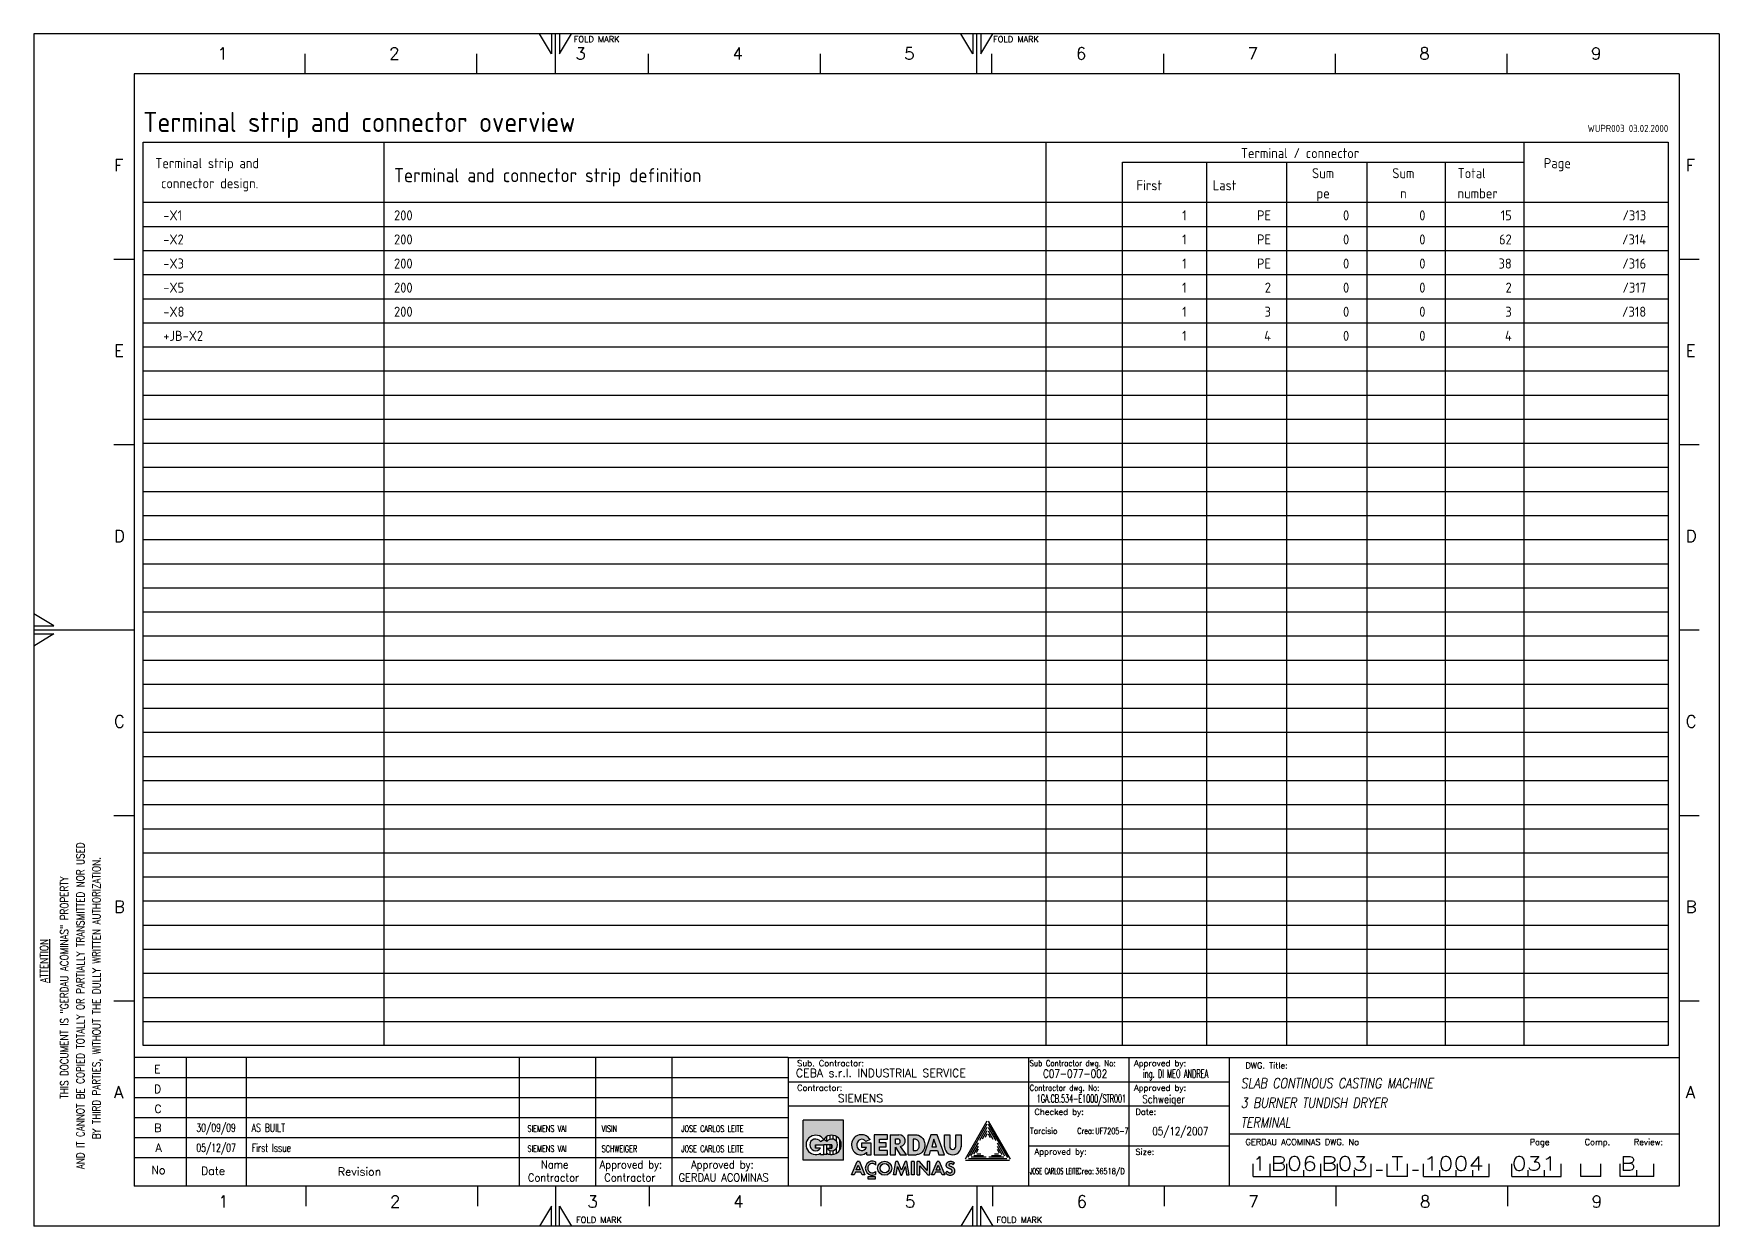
# Model space of a CAD drawing. Extents: x 520 to 940, y 6 to 303.
import ezdxf
from ezdxf.enums import TextEntityAlignment as Align

# ---------------------------------------------------------------- set-up
doc = ezdxf.new("R2010")
doc.units = 0
doc.header["$LTSCALE"] = 25
doc.header["$MEASUREMENT"] = 0
doc.linetypes.add('EPLANLINE7', pattern=[0])
doc.layers.get('0').update_dxf_attribs({"linetype": 'CONTINUOUS'})
for name, color, linetype in [('BORDO', 1, 'CONTINUOUS'), ('FORM_1', 7, 'CONTINUOUS'), ('FORM_2', 4, 'CONTINUOUS'), ('FORM_3', 6, 'CONTINUOUS'), ('FORM_4', 1, 'CONTINUOUS'), ('TESTO', 5, 'CONTINUOUS')]:
    doc.layers.add(name, color=color, linetype=linetype)
doc.styles.add('ROMANS', font='romans.shx', dxfattribs={"width": 0.7, "oblique": 10, "height": 4})
doc.styles.get("Standard").update_dxf_attribs({"font": 'isocp.shx'})

# ---------------------------------------------------------------- blocks, each defined once
blk = doc.blocks.new('Format A3')
at = {"layer": 'FORM_1'}
h = blk.add_hatch(color=256, dxfattribs=at)
edge = h.paths.add_edge_path()
edge.add_line((217.87, 22.79), (217.87, 17.78))
edge.add_line((217.87, 17.78), (219.92, 17.78))
edge.add_spline(control_points=[(219.92, 17.78), (220.24, 17.85), (220.98, 18), (221.84, 18.93), (222.13, 20.2), (221.81, 21.63), (220.8, 22.71), (219.89, 22.77), (219.58, 22.79)], knot_values=[0, 0, 0, 0, 0.968333, 2.238245, 3.514092, 4.752916, 6.526982, 7.43734, 7.43734, 7.43734, 7.43734], degree=3, periodic=0)
edge.add_line((219.58, 22.79), (217.87, 22.79))
edge = h.paths.add_edge_path(flags=16)
edge.add_spline(control_points=[(219.59, 21.67), (219.7, 21.66), (220.06, 21.63), (220.6, 21.16), (220.68, 20.32), (220.63, 19.48), (220.1, 18.85), (219.69, 18.84), (219.58, 18.84)], knot_values=[0, 0, 0, 0, 0.326882, 1.089251, 1.872602, 2.763575, 3.625522, 3.966209, 3.966209, 3.966209, 3.966209], degree=3, periodic=0)
edge.add_line((219.58, 18.84), (219.17, 18.84))
edge.add_line((219.17, 18.84), (219.17, 21.67))
edge.add_line((219.17, 21.67), (219.59, 21.67))
h.paths.add_polyline_path([(223.55, 22.79), (221.81, 17.78), (223.19, 17.78), (223.48, 18.84), (225.23, 18.84), (225.54, 17.78), (226.94, 17.78), (225.11, 22.79)])
h.paths.add_polyline_path([(224.33, 21.67), (224.94, 19.81), (223.79, 19.81)], flags=16)
h.paths.add_polyline_path([(228.25, 22.79), (226.96, 22.79), (226.97, 19.8, 0.995265), (231.07, 19.81), (231.07, 22.79), (229.77, 22.79), (229.77, 19.87, -1), (228.25, 19.87)])
h.paths.add_polyline_path([(215.57, 22.79), (213.43, 22.79), (213.43, 17.78), (214.72, 17.78), (214.72, 19.66), (215.93, 17.78), (217.52, 17.78), (216.02, 19.84, 0.906396)])
h.paths.add_polyline_path([(215.29, 20.49), (214.72, 20.5), (214.72, 21.75), (215.31, 21.75, -1.017604)], flags=16)
h.paths.add_polyline_path([(209.42, 22.79), (209.42, 17.78), (212.73, 17.78), (212.73, 18.83), (210.73, 18.83), (210.73, 19.76), (212.41, 19.76), (212.41, 20.8), (210.73, 20.8), (210.73, 21.67), (212.73, 21.67), (212.73, 22.79)])
edge = h.paths.add_edge_path()
edge.add_ellipse((206.05, 20.28), major_axis=(0, -2.49), ratio=0.91559, start_angle=180.5657, end_angle=401.2517)
edge.add_line((207.56, 18.41), (207.56, 17.78))
edge.add_line((207.56, 17.78), (208.68, 17.78))
edge.add_line((208.68, 17.78), (208.68, 20.66))
edge.add_line((208.68, 20.66), (206.26, 20.66))
edge.add_line((206.26, 20.66), (206.26, 19.69))
edge.add_line((206.26, 19.69), (207.49, 19.69))
edge.add_ellipse((206.34, 20.25), major_axis=(0, -1.41), ratio=0.88785, start_angle=126.9107, end_angle=426.8029, ccw=False)
edge.add_line((207.34, 21.09), (208.41, 21.6))
edge.add_arc((206.36, 20.45), 2.34, 29.2872, 98.191)
h.paths.add_polyline_path([(205.74, 16.12), (205.19, 16.12), (203.77, 12.78), (204.46, 12.78), (204.76, 13.48), (206.07, 13.48), (206.44, 12.78), (207.11, 12.79)])
h.paths.add_polyline_path([(205.46, 15.22), (205.93, 14.01), (204.97, 14.01)], flags=16)
h.paths.add_polyline_path([(209.78, 12.92), (209.78, 13.66, -2.423597), (209.78, 15.28), (209.78, 16.02, 1.652966)])
h.paths.add_polyline_path([(210.29, 14.45, 1), (213.8, 14.45, 1)])
h.paths.add_polyline_path([(213.19, 14.45, -1), (210.89, 14.45, -1)], flags=16)
h.paths.add_polyline_path([(215.31, 16.12), (214.82, 16.12), (214.22, 12.78), (214.87, 12.78), (215.21, 14.84), (216.1, 12.73), (216.28, 12.73), (217.19, 14.84), (217.49, 12.78), (218.15, 12.78), (217.6, 16.12), (217.12, 16.12), (216.2, 13.99)])
h.paths.add_polyline_path([(219.4, 16.12), (218.75, 16.12), (218.75, 12.78), (219.4, 12.78)])
h.paths.add_polyline_path([(220.16, 12.78), (220.81, 12.78), (220.81, 15.04), (222.79, 12.78), (223.3, 12.78), (223.3, 16.12), (222.65, 16.12), (222.65, 13.88), (220.68, 16.12), (220.16, 16.12)])
h.paths.add_polyline_path([(225.66, 16.12), (225.13, 16.12), (223.7, 12.77), (224.39, 12.77), (224.69, 13.47), (226, 13.47), (226.37, 12.77), (227.04, 12.77)])
h.paths.add_polyline_path([(225.39, 15.2), (225.86, 14), (224.9, 14)], flags=16)
edge = h.paths.add_edge_path()
edge.add_spline(control_points=[(229.42, 15.81), (229.38, 15.84), (229.32, 15.89), (229.21, 15.96), (229.1, 16.02), (228.95, 16.09), (228.79, 16.14), (228.58, 16.18), (228.37, 16.18), (228.14, 16.15), (227.97, 16.08), (227.8, 16), (227.66, 15.88), (227.54, 15.75), (227.47, 15.59), (227.4, 15.42), (227.39, 15.24), (227.4, 15.04), (227.44, 14.85), (227.57, 14.66), (227.73, 14.54), (227.92, 14.42), (228.08, 14.35), (228.25, 14.29), (228.42, 14.23), (228.59, 14.16), (228.73, 14.07), (228.81, 13.98), (228.85, 13.89), (228.87, 13.78), (228.86, 13.67), (228.81, 13.54), (228.72, 13.42), (228.56, 13.32), (228.37, 13.29), (228.2, 13.3), (228.07, 13.34), (227.98, 13.38), (227.9, 13.44), (227.81, 13.5), (227.72, 13.6), (227.68, 13.69), (227.64, 13.74)], knot_values=[0, 0, 0, 0, 0.129897, 0.252239, 0.381983, 0.506097, 0.749316, 0.87783, 1.167741, 1.365595, 1.552935, 1.738999, 1.918105, 2.09238, 2.269928, 2.449255, 2.632957, 2.790606, 3.065835, 3.193419, 3.483878, 3.653535, 3.853782, 4.021202, 4.182707, 4.402789, 4.570564, 4.668988, 4.759204, 4.855589, 5.007336, 5.095097, 5.270281, 5.443299, 5.63607, 5.844858, 5.950481, 6.046454, 6.146081, 6.249423, 6.351995, 6.544354, 6.544354, 6.544354, 6.544354], degree=3, periodic=0)
edge.add_line((227.64, 13.74), (227.22, 13.33))
edge.add_spline(control_points=[(227.22, 13.33), (227.25, 13.3), (227.3, 13.21), (227.44, 13.06), (227.61, 12.91), (227.84, 12.8), (228.04, 12.73), (228.25, 12.7), (228.44, 12.69), (228.72, 12.72), (228.99, 12.82), (229.25, 13.03), (229.41, 13.25), (229.53, 13.57), (229.55, 13.89), (229.48, 14.23), (229.32, 14.44), (229.15, 14.58), (228.98, 14.67), (228.78, 14.76), (228.59, 14.83), (228.39, 14.91), (228.2, 15), (228.05, 15.18), (228.07, 15.39), (228.2, 15.54), (228.35, 15.61), (228.48, 15.63), (228.66, 15.63), (228.84, 15.57), (228.98, 15.46), (229.05, 15.4), (229.08, 15.37)], knot_values=[0, 0, 0, 0, 0.131114, 0.305389, 0.623258, 0.772631, 1.083491, 1.243018, 1.425854, 1.654083, 2.072988, 2.274716, 2.662927, 2.870188, 3.280959, 3.591243, 3.888658, 4.0589, 4.248032, 4.476436, 4.699919, 4.85554, 5.137678, 5.317889, 5.513624, 5.728226, 5.888869, 5.979085, 6.142909, 6.403998, 6.552706, 6.676571, 6.676571, 6.676571, 6.676571], degree=3, periodic=0)
edge.add_line((229.08, 15.37), (229.42, 15.81))
h.paths.add_polyline_path([(207.88, 12.33), (207.88, 11.83), (209.78, 11.83), (209.79, 12.33)])
h.paths.add_polyline_path([(201.77, 26.45), (191.77, 26.45), (191.77, 16.45), (201.77, 16.45)])
h.paths.add_polyline_path([(197.64, 18.19), (197.64, 17.87), (196.84, 17.87), (196.04, 17.87), (196.04, 18.19, -2.312045), (196.84, 21.6, -2.312045)], flags=16)
h.paths.add_polyline_path([(197.64, 19.43), (198.44, 19.43), (198.44, 20.27), (196.84, 20.27), (194.84, 20.27), (194.84, 19.43), (196.04, 19.43, -3.248328), (196.05, 21.08), (196.84, 21.6), (197.62, 21.08, -3.248328)], flags=0)
for p, q in [((0, 297), (0, 0)), ((420, 297), (0, 297)), ((129, 292), (126, 297)), ((129, 297), (129, 292)), ((130, 287), (130, 297)), ((131, 297), (131, 292)), ((131, 292), (134, 297)), ((234, 292), (231, 297)), ((234, 297), (234, 292)), ((235, 287), (235, 297)), ((236, 292), (239, 297)), ((236, 297), (236, 292)), ((420, 297), (420, 0)), ((67.59, 292), (67.59, 287)), ((110.37, 292), (110.37, 287)), ((153.15, 292), (153.15, 287)), ((195.93, 292), (195.93, 287)), ((238.7, 292), (238.7, 287)), ((281.48, 292), (281.48, 287)), ((324.26, 292), (324.26, 287)), ((367.03, 292), (367.03, 287)), ((20, 240.83), (25, 240.83)), ((410, 240.83), (415, 240.83)), ((20, 194.66), (25, 194.66)), ((410, 194.66), (415, 194.66)), ((5, 149.5), (0, 152.5)), ((0, 149.5), (5, 149.5)), ((0, 148.5), (25, 148.5)), ((0, 147.5), (5, 147.5)), ((5, 147.5), (0, 144.5)), ((410, 148.5), (415, 148.5)), ((20, 102.33), (25, 102.33)), ((410, 102.33), (415, 102.33)), ((20, 56.17), (25, 56.17)), ((410, 56.17), (415, 56.17)), ((37.97, 42), (37.97, 17)), ((52.97, 42), (52.97, 17)), ((120.99, 42), (120.99, 17)), ((140, 42), (140, 17)), ((248, 30), (248, 42)), ((273, 10), (273, 42)), ((159.01, 42), (159.01, 17)), ((188.01, 37), (25, 37)), ((188.01, 36), (298, 36)), ((188.01, 32), (25, 32)), ((188.01, 27), (25, 27)), ((191.77, 16.45), (191.77, 26.45)), ((201.77, 26.45), (191.77, 26.45)), ((201.77, 16.45), (201.77, 26.45)), ((237.53, 26.19), (232.06, 16.71)), ((237.53, 25.39), (232.76, 17.12)), ((237.83, 26.19), (243.31, 16.71)), ((237.83, 25.39), (242.62, 17.11)), ((188.01, 22), (25, 22)), ((196.04, 21.07), (196.84, 21.6)), ((197.64, 21.07), (196.84, 21.6)), ((197.64, 21.07), (197.64, 22.35)), ((198.44, 21.68), (198.44, 22.64)), ((199.24, 21.68), (199.24, 22.64)), ((200.04, 21.11), (200.04, 22.35)), ((200.84, 18.94), (200.84, 21.6)), ((208.41, 21.6), (207.34, 21.09)), ((209.42, 22.79), (209.42, 17.78)), ((212.73, 22.79), (209.42, 22.79)), ((210.73, 20.8), (210.73, 21.67)), ((210.73, 21.67), (212.73, 21.67)), ((212.73, 21.67), (212.73, 22.79)), ((213.43, 22.79), (213.43, 17.78)), ((213.43, 22.79), (215.57, 22.79)), ((214.72, 20.5), (214.72, 21.75)), ((214.72, 21.75), (215.31, 21.75)), ((217.87, 17.78), (217.87, 22.79)), ((217.87, 22.79), (219.58, 22.79)), ((223.55, 22.79), (221.81, 17.78)), ((225.11, 22.79), (223.55, 22.79)), ((224.33, 21.67), (223.79, 19.81)), ((224.94, 19.81), (224.33, 21.67)), ((226.94, 17.78), (225.11, 22.79)), ((226.97, 19.83), (226.96, 22.79)), ((226.96, 22.79), (228.25, 22.79)), ((228.25, 22.79), (228.25, 19.87)), ((229.77, 19.87), (229.77, 22.79)), ((229.77, 22.79), (231.07, 22.79)), ((231.07, 22.79), (231.07, 19.81)), ((237.53, 24.59), (235.65, 21.33)), ((237.53, 23.79), (236.34, 21.73)), ((237.53, 22.99), (237.04, 22.13)), ((237.83, 24.59), (239.72, 21.33)), ((237.83, 23.79), (239.03, 21.73)), ((237.83, 22.99), (238.33, 22.13)), ((298, 23), (410, 23)), ((194.84, 20.27), (196.84, 20.27)), ((194.84, 20.27), (196.84, 20.27)), ((194.84, 19.43), (194.84, 20.27)), ((194.84, 20.27), (194.84, 19.43)), ((196.04, 19.43), (194.84, 19.43)), ((196.04, 17.87), (196.04, 18.19)), ((196.04, 17.87), (196.84, 17.87)), ((196.84, 17.87), (196.84, 20.27)), ((198.84, 20.27), (196.84, 20.27)), ((198.84, 20.27), (196.84, 20.27)), ((197.64, 17.87), (196.84, 17.87)), ((197.64, 17.87), (197.64, 20.27)), ((197.64, 19.43), (198.84, 19.43)), ((197.64, 17.87), (197.64, 18.19)), ((198.44, 19.43), (198.44, 20.27)), ((198.44, 17.9), (198.44, 18.86)), ((198.84, 20.27), (198.84, 19.43)), ((198.84, 19.43), (198.84, 20.27)), ((199.24, 17.9), (199.24, 18.86)), ((200.04, 18.19), (200.04, 19.43)), ((208.68, 20.66), (206.26, 20.66)), ((206.26, 20.66), (206.26, 19.69)), ((206.26, 19.69), (207.49, 19.69)), ((207.56, 17.78), (207.56, 18.41)), ((207.56, 17.78), (208.68, 17.78)), ((208.68, 17.78), (208.68, 20.66)), ((209.42, 17.78), (212.73, 17.78)), ((212.41, 20.8), (210.73, 20.8)), ((210.73, 18.83), (210.73, 19.76)), ((210.73, 19.76), (212.41, 19.76)), ((212.73, 18.83), (210.73, 18.83)), ((212.41, 19.76), (212.41, 20.8)), ((212.73, 17.78), (212.73, 18.83)), ((213.43, 17.78), (214.72, 17.78)), ((214.72, 20.5), (215.31, 20.49)), ((214.72, 19.66), (215.93, 17.78)), ((214.72, 17.78), (214.72, 19.66)), ((215.93, 17.78), (217.52, 17.78)), ((217.52, 17.78), (216.02, 19.84)), ((217.87, 17.78), (219.92, 17.78)), ((221.81, 17.78), (223.19, 17.78)), ((223.19, 17.78), (223.48, 18.84)), ((223.48, 18.84), (225.23, 18.84)), ((223.79, 19.81), (224.94, 19.81)), ((225.23, 18.84), (225.54, 17.78)), ((225.54, 17.78), (226.94, 17.78)), ((232.9, 16.85), (242.47, 16.85)), ((235.33, 20.78), (233.45, 17.52)), ((233.6, 17.25), (237.37, 17.25)), ((235.33, 19.98), (234.14, 17.92)), ((234.29, 17.65), (236.67, 17.65)), ((235.33, 19.18), (234.84, 18.32)), ((234.98, 18.05), (235.98, 18.05)), ((238, 17.25), (241.77, 17.25)), ((238.7, 17.65), (241.08, 17.65)), ((239.39, 18.05), (240.39, 18.05)), ((240.04, 20.78), (241.92, 17.51)), ((240.04, 19.98), (241.23, 17.91)), ((240.04, 19.18), (240.54, 18.31)), ((248, 20), (298, 20)), ((201.77, 16.45), (191.77, 16.45)), ((203.77, 12.78), (205.19, 16.12)), ((204.46, 12.78), (203.77, 12.78)), ((204.76, 13.48), (204.46, 12.78)), ((206.07, 13.48), (204.76, 13.48)), ((204.97, 14.01), (205.46, 15.22)), ((205.93, 14.01), (204.97, 14.01)), ((205.74, 16.12), (205.19, 16.12)), ((205.46, 15.22), (205.93, 14.01)), ((205.74, 16.12), (207.11, 12.79)), ((206.44, 12.78), (206.07, 13.48)), ((207.11, 12.79), (206.44, 12.78)), ((209.78, 16.02), (209.78, 15.23)), ((209.78, 13.66), (209.78, 12.9)), ((214.22, 12.78), (214.82, 16.12)), ((214.87, 12.78), (214.22, 12.78)), ((215.31, 16.12), (214.82, 16.12)), ((214.87, 12.78), (215.21, 14.84)), ((215.21, 14.84), (216.1, 12.73)), ((216.2, 13.99), (215.31, 16.12)), ((216.1, 12.73), (216.28, 12.73)), ((217.12, 16.12), (216.2, 13.99)), ((216.28, 12.73), (217.19, 14.84)), ((217.6, 16.12), (217.12, 16.12)), ((217.19, 14.84), (217.49, 12.78)), ((217.49, 12.78), (218.15, 12.78)), ((218.15, 12.78), (217.6, 16.12)), ((218.75, 12.78), (218.75, 16.12)), ((219.4, 16.12), (218.75, 16.12)), ((219.4, 12.78), (218.75, 12.78)), ((219.4, 16.12), (219.4, 12.78)), ((220.16, 12.79), (220.16, 16.12)), ((220.68, 16.12), (220.16, 16.12)), ((220.16, 12.78), (220.81, 12.78)), ((222.65, 13.88), (220.68, 16.12)), ((220.81, 15.04), (222.79, 12.78)), ((220.81, 12.78), (220.81, 15.04)), ((222.65, 16.12), (222.65, 13.88)), ((223.3, 16.12), (222.65, 16.12)), ((222.79, 12.78), (223.3, 12.78)), ((223.3, 12.78), (223.3, 16.12)), ((223.7, 12.77), (225.13, 16.12)), ((224.39, 12.77), (223.7, 12.77)), ((224.69, 13.47), (224.39, 12.77)), ((226, 13.47), (224.69, 13.47)), ((224.9, 14), (225.39, 15.2)), ((225.86, 14), (224.9, 14)), ((225.66, 16.12), (225.13, 16.12)), ((225.39, 15.2), (225.86, 14)), ((225.66, 16.12), (227.04, 12.77)), ((226.37, 12.77), (226, 13.47)), ((227.04, 12.77), (226.37, 12.77)), ((227.22, 13.33), (227.64, 13.74)), ((229.08, 15.36), (229.42, 15.81)), ((232.21, 16.45), (243.16, 16.45)), ((67.78, 10), (67.78, 5)), ((110.55, 10), (110.55, 5)), ((130, 10), (130, 0)), ((153.33, 10), (153.33, 5)), ((196.11, 10), (196.11, 5)), ((207.88, 12.33), (207.88, 11.83)), ((209.79, 12.33), (207.88, 12.33)), ((207.88, 11.83), (209.78, 11.83)), ((209.78, 11.83), (209.79, 12.33)), ((235, 10), (235, 0)), ((238.89, 10), (238.89, 5)), ((281.66, 10), (281.66, 5)), ((324.44, 10), (324.44, 5)), ((367.22, 10), (367.22, 5)), ((129, 5), (126, 0)), ((129, 0), (129, 5)), ((131, 0), (131, 5)), ((131, 5), (134, 0)), ((234, 5), (231, 0)), ((234, 0), (234, 5)), ((236, 5), (239, 0)), ((236, 0), (236, 5)), ((420, 0), (0, 0))]:
    blk.add_line(p, q, dxfattribs=at)
blk.add_lwpolyline([(219.59, 21.67), (219.17, 21.67), (219.17, 18.84), (219.58, 18.84)], dxfattribs=at)
for radius in [1.75, 1.15]:
    blk.add_circle((212.04, 14.45), radius, dxfattribs=at)
for centre, radius, start, end in [((194.84, 20.27), 2.4, 33.5573, 300), ((194.84, 20.27), 1.46, 33.5573, 325.1132), ((198.84, 20.27), 2.4, 240, 146.4427), ((198.84, 20.27), 1.46, 214.8868, 146.4427), ((206.36, 20.45), 2.34, 29.2872, 98.191), ((215.31, 21.12), 0.633, 270, 90), ((215.65, 21.29), 1.5, 284.2434, 92.9996), ((229.02, 19.82), 2.05, 179.8525, 0.1475), ((229.01, 19.87), 0.761, 180, 0), ((208.97, 14.47), 1.75, 62.3456, 297.6544), ((208.97, 14.47), 1.15, 44.8431, 315.1569)]:
    blk.add_arc(centre, radius, start, end, dxfattribs=at)
for centre, major_axis, ratio, start_param, end_param in [((206.05, 20.28), (0, -2.49), 0.91559, 3.151467, 7.003163), ((206.34, 20.25), (0, -1.41), 0.88785, 2.21501, 7.449115)]:
    blk.add_ellipse(centre, major_axis=major_axis, ratio=ratio, start_param=start_param, end_param=end_param, dxfattribs=at)
for points in [[(219.58, 22.79), (220.48, 22.65), (221.76, 21.42), (222.04, 20.21), (221.73, 18.97), (220.84, 18.07), (219.92, 17.78)], [(219.58, 18.84), (219.91, 18.87), (220.52, 19.48), (220.66, 20.37), (220.5, 21.13), (219.91, 21.62), (219.59, 21.67)], [(227.22, 13.33), (227.3, 13.23), (227.41, 13.09), (227.66, 12.89), (227.79, 12.82), (228.09, 12.73), (228.24, 12.7), (228.43, 12.7), (228.65, 12.72), (229.04, 12.87), (229.2, 13), (229.43, 13.31), (229.5, 13.51), (229.53, 13.92), (229.46, 14.22), (229.28, 14.46), (229.15, 14.57), (228.99, 14.66), (228.78, 14.76), (228.57, 14.84), (228.43, 14.9), (228.18, 15.03), (228.07, 15.18), (228.09, 15.37), (228.22, 15.54), (228.37, 15.61), (228.46, 15.63), (228.62, 15.63), (228.87, 15.54), (228.99, 15.45), (229.08, 15.37)], [(227.64, 13.74), (227.75, 13.58), (227.81, 13.5), (227.9, 13.44), (227.98, 13.38), (228.07, 13.35), (228.17, 13.31), (228.38, 13.3), (228.56, 13.33), (228.71, 13.43), (228.82, 13.57), (228.85, 13.65), (228.86, 13.8), (228.84, 13.89), (228.8, 13.98), (228.74, 14.05), (228.6, 14.15), (228.4, 14.23), (228.25, 14.29), (228.09, 14.35), (227.91, 14.43), (227.76, 14.52), (227.54, 14.71), (227.47, 14.81), (227.4, 15.08), (227.39, 15.24), (227.41, 15.42), (227.47, 15.59), (227.55, 15.75), (227.66, 15.88), (227.8, 15.99), (227.97, 16.08), (228.14, 16.14), (228.34, 16.17), (228.63, 16.17), (228.75, 16.14), (228.99, 16.07), (229.1, 16.02), (229.21, 15.96), (229.31, 15.89), (229.42, 15.81)]]:
    blk.add_spline(points, degree=3, dxfattribs=at)
at = {"layer": 'FORM_3'}
for p, q in [((25, 287), (25, 10)), ((410, 287), (25, 287)), ((410, 287), (410, 10)), ((410, 10), (25, 10))]:
    blk.add_line(p, q, dxfattribs=at)
at = {"layer": 'FORM_4'}
for p, q in [((188.01, 42), (25, 42)), ((188.01, 42), (188.01, 10)), ((188.01, 42), (410, 42)), ((298, 10), (298, 42)), ((188.01, 30), (298, 30)), ((248, 10), (248, 30)), ((188.01, 17), (25, 17)), ((37.97, 17), (37.97, 10)), ((52.97, 17), (52.97, 10)), ((120.99, 17), (120.99, 10)), ((140, 17), (140, 10)), ((159.01, 17), (159.01, 10)), ((303.88, 12.42), (303.88, 15.51)), ((308.08, 12.42), (308.08, 15.51)), ((312.28, 12.42), (312.28, 15.51)), ((316.48, 12.42), (316.48, 13.97)), ((316.48, 12.42), (316.48, 13.97)), ((320.68, 12.42), (320.68, 15.51)), ((324.88, 12.42), (324.88, 15.51)), ((329.08, 12.42), (329.08, 13.97)), ((333.28, 12.42), (333.28, 15.51)), ((334.53, 13.97), (336.06, 13.97)), ((337.28, 12.42), (337.28, 15.51)), ((342.28, 12.42), (342.28, 15.51)), ((343.53, 13.97), (345.03, 13.97)), ((346.28, 12.42), (346.28, 15.51)), ((346.28, 12.42), (346.28, 13.97)), ((350.38, 12.42), (350.38, 13.97)), ((354.48, 12.42), (354.48, 13.97)), ((358.58, 12.42), (358.58, 13.97)), ((362.68, 12.42), (362.68, 15.51)), ((368.28, 12.42), (368.28, 15.51)), ((372.38, 12.42), (372.38, 13.97)), ((376.48, 12.42), (376.48, 13.97)), ((380.58, 12.42), (380.58, 15.51)), ((385.48, 12.42), (385.48, 15.51)), ((390.48, 12.42), (390.48, 15.51)), ((395.28, 12.42), (395.28, 15.51)), ((399.48, 12.42), (399.48, 13.97)), ((403.68, 12.42), (403.68, 15.51)), ((303.88, 12.42), (333.28, 12.42)), ((342.28, 12.42), (337.28, 12.42)), ((346.28, 12.42), (362.68, 12.42)), ((368.28, 12.42), (380.58, 12.42)), ((390.48, 12.42), (385.48, 12.42)), ((399.13, 12.42), (395.28, 12.42)), ((403.68, 12.42), (399.13, 12.42))]:
    blk.add_line(p, q, dxfattribs=at)
at = {"layer": 'FORM_1', "style": 'ROMANS'}
for p in [(134.55, 294.88), (239.05, 294.88), (135.13, 0.84), (239.88, 0.84)]:
    blk.add_text('FOLD MARK', height=1.5, dxfattribs=at).set_placement(p)
at = {"layer": 'FORM_2', "style": 'ROMANS', "width": 0.8}
for s, p in [('AND IT CANNOT BE COPIED TOTALLY OR PARTIALLY TRANSMITTED NOR USED', (12.63, 14.2)), ('BY THIRD PARTIES, WITHOUT THE DULLY WRITTEN AUTHORIZATION.', (16.63, 21.66)), ('THIS DOCUMENT IS "GERDAU ACOMINAS" PROPERTY', (8.63, 31.78)), ('%%UATTENTION', (3.61, 60.63))]:
    blk.add_text(s, height=2, rotation=90, dxfattribs=at).set_placement(p)
at = {"layer": 'FORM_2', "style": 'ROMANS'}
for s, height, p in [('E', 2, (30, 38.12)), ('Sub. Contractor:', 1.5, (190.24, 39.84)), ('Approved by:', 1.5, (274.17, 39.84)), ('DWG. Title:', 1.5, (301.92, 39.27)), ('D', 2, (30, 33.18)), ('Contractor:', 1.5, (190.24, 33.75)), ('Approved by:', 1.5, (274.17, 33.72)), ('C', 2, (30.07, 28.24)), ('B', 2, (30.02, 23.5)), ('Checked by:', 1.5, (249.38, 27.74)), ('Date:', 1.5, (274.53, 27.74)), ('GERDAU ACOMINAS DWG. No', 1.5, (301.96, 20.23)), ('Page', 1.5, (372.75, 20.23)), ('Comp.', 1.5, (386.46, 20.23)), ('Review:', 1.5, (398.72, 20.23)), ('A', 2, (30.36, 18.57)), ('Approved by:', 1.5, (249.38, 17.83)), ('Size:', 1.5, (274.53, 17.79)), ('No', 2, (29.31, 13.01)), ('Date', 2, (41.68, 12.8)), ('Revision', 2, (75.79, 12.6))]:
    blk.add_text(s, height=height, dxfattribs=at).set_placement(p)
for s, height, width, p in [('Sub Contractor dwg. No:', 1.5, 0.85, (248.15, 39.84)), ('Contractor dwg. No:', 1.5, 0.85, (248.15, 33.72)), ('Crea:', 1.5, 0.8, (260.02, 23)), ('Contractor ', 2, 0.9, (123.16, 11.12)), ('Name', 2, 0.9, (126.4, 14.35)), ('Approved by:', 2, 0.9, (141.02, 14.35)), ('Contractor ', 2, 0.9, (142.17, 11.12)), ('GERDAU ACOMINAS', 2, 0.9, (160.68, 11.14)), ('Approved by:', 2, 0.9, (163.81, 14.35)), ('Crea:', 1.5, 0.8, (260.02, 13))]:
    blk.add_text(s, height=height, dxfattribs=dict(at, width=width)).set_placement(p)
at = {"layer": 'FORM_2', "style": 'ROMANS', "flags": 4}
for tag, p in [('21', (189.91, 37.18)), ('18', (189.91, 30.89))]:
    blk.add_attdef(tag, p, '', height=2, dxfattribs=at)
at = {"layer": 'FORM_2', "color": 4, "style": 'ROMANS', "width": 0.8, "flags": 4}
for tag, p in [('22', (251.5, 37)), ('19', (251.5, 30.8)), ('24', (278.73, 22.67))]:
    blk.add_attdef(tag, p, '', height=2, dxfattribs=at)
at = {"layer": 'FORM_2', "style": 'ROMANS', "flags": 4}
for tag, p, height, width in [('23', (276.41, 37.01), 2, 0.8), ('20', (276.22, 30.68), 2, 0.8), ('14', (248.25, 23), 1.5, 0.9), ('15', (264.49, 22.98), 1.5, 0.8), ('16', (248.25, 13), 1.5, 0.9), ('17', (264.49, 12.98), 1.5, 0.8)]:
    blk.add_attdef(tag, p, '', height=height, dxfattribs=dict(at, width=width))
at = {"layer": 'FORM_4', "style": 'ROMANS'}
for s, p in [('1', (45.81, 290.56)), ('2', (88.59, 290.56)), ('3', (135, 290.56)), ('4', (174.14, 290.56)), ('5', (216.92, 290.56)), ('6', (259.7, 290.56)), ('7', (302.47, 290.56)), ('8', (345.25, 290.56)), ('9', (388.03, 290.56)), ('F', (20.01, 262.73)), ('F', (411.64, 262.73)), ('E', (20.01, 216.57)), ('E', (411.64, 216.57)), ('D', (20.01, 170.4)), ('D', (411.64, 170.4)), ('C', (20.01, 124.24)), ('C', (411.64, 124.24)), ('B', (20.01, 78.07)), ('B', (411.64, 78.07)), ('A', (20.01, 31.9)), ('A', (411.64, 31.9)), ('1', (45.99, 4.65)), ('2', (88.77, 4.65)), ('3', (137.98, 4.65)), ('4', (174.32, 4.65)), ('5', (217.1, 4.65)), ('6', (259.88, 4.65)), ('7', (302.66, 4.65)), ('8', (345.43, 4.65)), ('9', (388.21, 4.65))]:
    blk.add_text(s, height=3, dxfattribs=at).set_placement(p)
at = {"layer": 'FORM_4', "color": 1, "style": 'ROMANS', "oblique": 10, "width": 0.8, "flags": 4}
for tag, p in [('11', (300.77, 34.39)), ('12', (300.77, 29.5)), ('13', (300.77, 24.62))]:
    blk.add_attdef(tag, p, '', height=2.5, dxfattribs=at)
at = {"layer": 'FORM_4', "color": 1, "style": 'ROMANS', "flags": 2}
blk.add_attdef('25', (279.66, 12.25), '', height=5, dxfattribs=at)
at = {"layer": 'FORM_4', "style": 'ROMANS', "width": 1.25, "flags": 4}
for tag, p in [('1', (303.88, 13.92)), ('3', (312.28, 13.92)), ('5', (324.88, 13.92)), ('7', (346.28, 13.92)), ('10', (395.28, 13.92))]:
    blk.add_attdef(tag, p, '', height=3.5, dxfattribs=at)
for tag, p in [('2', (310.18, 13.92)), ('4', (322.78, 13.92)), ('6', (339.78, 13.92)), ('9', (387.98, 13.92))]:
    blk.add_attdef(tag, text='', height=3.5, dxfattribs=at).set_placement(p, align=Align.CENTER)
at = {"layer": 'FORM_4', "color": 1, "style": 'ROMANS', "width": 1.25, "flags": 4}
blk.add_attdef('8', (368.28, 13.92), '', height=3.5, dxfattribs=at)

msp = doc.modelspace()

# ---------------------------------------------------------------- linework, layer by layer
at = {"layer": 'BORDO', "color": 4, "linetype": 'EPLANLINE7'}
for p, q in [((547.46, 276.47), (927.46, 276.47)), ((547.46, 51.47), (547.46, 276.47)), ((927.46, 276.47), (927.46, 51.47)), ((927.46, 51.47), (547.46, 51.47)), ((927.46, 51.47), (927.46, 51.47))]:
    msp.add_line(p, q, dxfattribs=at)
at = {"layer": 'BORDO', "color": 3, "linetype": 'EPLANLINE7'}
for p, q in [((607.46, 51.47), (607.46, 276.47)), ((772.46, 51.47), (772.46, 276.47)), ((891.46, 276.47), (891.46, 51.47)), ((791.46, 271.47), (891.46, 271.47)), ((547.46, 261.47), (927.46, 261.47)), ((547.46, 231.47), (927.46, 231.47)), ((547.46, 201.47), (927.46, 201.47)), ((547.46, 171.47), (927.46, 171.47)), ((547.46, 141.47), (927.46, 141.47)), ((547.46, 111.47), (927.46, 111.47)), ((547.46, 81.47), (927.46, 81.47))]:
    msp.add_line(p, q, dxfattribs=at)
at = {"layer": 'BORDO', "color": 1, "linetype": 'EPLANLINE7'}
for p, q in [((791.46, 51.47), (791.46, 271.47)), ((812.46, 51.47), (812.46, 271.47)), ((832.46, 51.47), (832.46, 271.47)), ((852.46, 51.47), (852.46, 271.47)), ((871.96, 51.47), (871.96, 271.47)), ((547.46, 255.47), (927.46, 255.47)), ((547.46, 249.47), (927.46, 249.47)), ((547.46, 243.47), (927.46, 243.47)), ((547.46, 237.47), (927.46, 237.47)), ((547.46, 225.47), (927.46, 225.47)), ((547.46, 219.47), (927.46, 219.47)), ((547.46, 213.47), (927.46, 213.47)), ((547.46, 207.47), (927.46, 207.47)), ((547.46, 195.47), (927.46, 195.47)), ((547.46, 189.47), (927.46, 189.47)), ((547.46, 183.47), (927.46, 183.47)), ((547.46, 177.47), (927.46, 177.47)), ((547.46, 165.47), (927.46, 165.47)), ((547.46, 159.47), (927.46, 159.47)), ((547.46, 153.47), (927.46, 153.47)), ((547.46, 147.47), (927.46, 147.47)), ((547.46, 135.47), (927.46, 135.47)), ((547.46, 129.47), (927.46, 129.47)), ((547.46, 123.47), (927.46, 123.47)), ((547.46, 117.47), (927.46, 117.47)), ((547.46, 105.47), (927.46, 105.47)), ((547.46, 99.47), (927.46, 99.47)), ((547.46, 93.47), (927.46, 93.47)), ((547.46, 87.47), (927.46, 87.47)), ((547.46, 75.47), (927.46, 75.47)), ((547.46, 69.47), (927.46, 69.47)), ((547.46, 63.47), (927.46, 63.47)), ((547.46, 57.47), (927.46, 57.47))]:
    msp.add_line(p, q, dxfattribs=at)

# ---------------------------------------------------------------- block references
ref = msp.add_blockref('Format A3', (520.17, 6.46))
ref.add_attrib('1', '1', (824.05, 20.37), dxfattribs={"layer": 'FORM_4', "height": 3.5, "style": 'ROMANS'})
ref.add_attrib('2', 'B', dxfattribs={"layer": 'FORM_4', "height": 3.5, "style": 'ROMANS', "width": 1.25}).set_placement((830.35, 20.37), align=Align.CENTER)
ref.add_attrib('3', '06', (832.45, 20.37), dxfattribs={"layer": 'FORM_4', "height": 3.5, "style": 'ROMANS', "width": 1.25})
ref.add_attrib('4', 'B', dxfattribs={"layer": 'FORM_4', "height": 3.5, "style": 'ROMANS', "width": 1.25}).set_placement((842.95, 20.37), align=Align.CENTER)
ref.add_attrib('5', '03', (845.05, 20.37), dxfattribs={"layer": 'FORM_4', "height": 3.5, "style": 'ROMANS', "width": 1.25})
ref.add_attrib('6', 'T', dxfattribs={"layer": 'FORM_4', "height": 3.5, "style": 'ROMANS', "width": 1.25}).set_placement((859.95, 20.37), align=Align.CENTER)
ref.add_attrib('7', '1004', (866.45, 20.37), dxfattribs={"layer": 'FORM_4', "height": 3.5, "style": 'ROMANS', "width": 1.25})
ref.add_attrib('8', '031', (888.45, 20.37), dxfattribs={"layer": 'FORM_4', "color": 1, "height": 3.5, "style": 'ROMANS', "width": 1.25})
ref.add_attrib('10', 'B', (915.45, 20.37), dxfattribs={"layer": 'FORM_4', "height": 3.5, "style": 'ROMANS', "width": 1.25})
ref.add_attrib('11', 'SLAB CONTINOUS CASTING MACHINE', (820.94, 40.84), dxfattribs={"layer": 'FORM_4', "color": 1, "height": 2.5, "style": 'ROMANS', "oblique": 10, "width": 0.8})
ref.add_attrib('12', '3 BURNER TUNDISH DRYER', (820.94, 35.96), dxfattribs={"layer": 'FORM_4', "color": 1, "height": 2.5, "style": 'ROMANS', "oblique": 10, "width": 0.8})
ref.add_attrib('13', 'TERMINAL', (820.94, 31.08), dxfattribs={"layer": 'FORM_4', "color": 1, "height": 2.5, "style": 'ROMANS', "oblique": 10, "width": 0.8})
ref.add_attrib('14', 'Tarcisio', (768.42, 29.46), dxfattribs={"layer": 'FORM_2', "height": 1.5, "style": 'ROMANS', "width": 0.9})
ref.add_attrib('15', 'UF7205-7', (784.67, 29.43), dxfattribs={"layer": 'FORM_2', "height": 1.5, "style": 'ROMANS', "width": 0.7})
ref.add_attrib('16', 'JOSE CARLOS LEITE', (768.42, 19.46), dxfattribs={"layer": 'FORM_2', "height": 1.5, "style": 'ROMANS', "width": 0.5})
ref.add_attrib('17', '36518/D', (784.67, 19.43), dxfattribs={"layer": 'FORM_2', "height": 1.5, "style": 'ROMANS', "width": 0.8})
ref.add_attrib('18', '       SIEMENS', (710.09, 37.35), dxfattribs={"layer": 'FORM_2', "height": 2, "style": 'ROMANS'})
ref.add_attrib('19', '1GA.CB.534-E1000/STR001', (770.11, 37.26), dxfattribs={"layer": 'FORM_2', "color": 4, "height": 2, "style": 'ROMANS', "width": 0.5})
ref.add_attrib('20', 'Schweiger', (796.4, 37.14), dxfattribs={"layer": 'FORM_2', "height": 2, "style": 'ROMANS', "width": 0.8})
ref.add_attrib('21', 'CEBA s.r.I. INDUSTRIAL SERVICE', (710.09, 43.63), dxfattribs={"layer": 'FORM_2', "height": 2, "style": 'ROMANS'})
ref.add_attrib('22', 'C07-077-002', (771.68, 43.46), dxfattribs={"layer": 'FORM_2', "color": 4, "height": 2, "style": 'ROMANS', "width": 0.8})
ref.add_attrib('23', 'ing. DI MEO ANDREA', (796.58, 43.46), dxfattribs={"layer": 'FORM_2', "height": 2, "style": 'ROMANS', "width": 0.6})
ref.add_attrib('24', '05/12/2007', (798.9, 29.13), dxfattribs={"layer": 'FORM_2', "color": 4, "height": 2, "style": 'ROMANS', "width": 0.8})

# ---------------------------------------------------------------- texts
at = {"layer": 'BORDO', "color": 4}
for s, height, width, p in [('Terminal strip and connector overview', 5, 0.99864, (547.46, 278.97)), ('Terminal and connector strip definition', 3.5, 0.998314, (609.96, 266.47))]:
    msp.add_text(s, height=height, dxfattribs=dict(at, width=width)).set_placement(p)
at = {"layer": 'BORDO', "color": 2, "width": 1.000667}
msp.add_text('WUPR003 03.02.2000', height=1.8, dxfattribs=at).set_placement((927.46, 278.97), align=Align.RIGHT)
at = {"layer": 'BORDO', "color": 3, "width": 1.0032}
for s, p in [('Terminal / connector', (820.96, 272.47)), ('Terminal strip and', (550.46, 269.97)), ('Total', (874.96, 267.47)), ('Page', (896.46, 269.97)), (' connector design.', (550.46, 264.97)), ('First', (794.96, 264.47)), ('Last', (813.96, 264.47)), ('number', (874.96, 262.47))]:
    msp.add_text(s, height=2.5, dxfattribs=at).set_placement(p)
for s, p in [('Sum', (841.46, 267.47)), ('Sum', (861.46, 267.47)), ('pe', (841.46, 262.47)), ('n', (861.46, 262.47))]:
    msp.add_text(s, height=2.5, dxfattribs=at).set_placement(p, align=Align.CENTER)
at = {"layer": 'FORM_2', "style": 'ROMANS', "width": 0.7}
for s, p in [('30/09/09', (565.62, 30.86)), ('05/12/07', (565.62, 25.86))]:
    msp.add_text(s, height=2, dxfattribs=at).set_placement(p, align=Align.MIDDLE)
for s, height, p in [('AS BUILT', 2, (574.5, 29.99)), ('SIEMENS VAI', 1.6, (643.21, 29.99)), ('VISIN', 1.6, (661.69, 29.95)), ('JOSE CARLOS LEITE', 1.6, (681.53, 29.95)), ('First Issue', 2, (574.5, 24.99)), ('SIEMENS VAI', 1.6, (643.21, 24.99)), ('SCHWEIGER', 1.6, (661.69, 24.95)), ('JOSE CARLOS LEITE', 1.6, (681.53, 24.95))]:
    msp.add_text(s, height=height, dxfattribs=at).set_placement(p)
at = {"layer": 'TESTO', "color": 3, "width": 1.0032}
for s, p in [('-X1', (552.46, 256.97)), ('200', (609.96, 256.97)), ('-X2', (552.46, 250.97)), ('200', (609.96, 250.97)), ('-X3', (552.46, 244.97)), ('200', (609.96, 244.97)), ('-X5', (552.46, 238.97)), ('200', (609.96, 238.97)), ('-X8', (552.46, 232.97)), ('200', (609.96, 232.97)), ('+JB-X2', (552.46, 226.97))]:
    msp.add_text(s, height=2.5, dxfattribs=at).set_placement(p)
for s, p in [('1', (807.46, 256.97)), ('PE', (828.46, 256.97)), ('0', (847.96, 256.97)), ('0', (866.96, 256.97)), ('15', (888.46, 256.97)), ('/313', (921.96, 256.97)), ('1', (807.46, 250.97)), ('PE', (828.46, 250.97)), ('0', (847.96, 250.97)), ('0', (866.96, 250.97)), ('62', (888.46, 250.97)), ('/314', (921.96, 250.97)), ('1', (807.46, 244.97)), ('PE', (828.46, 244.97)), ('0', (847.96, 244.97)), ('0', (866.96, 244.97)), ('38', (888.46, 244.97)), ('/316', (921.96, 244.97)), ('1', (807.46, 238.97)), ('2', (828.46, 238.97)), ('0', (847.96, 238.97)), ('0', (866.96, 238.97)), ('2', (888.46, 238.97)), ('/317', (921.96, 238.97)), ('1', (807.46, 232.97)), ('3', (828.46, 232.97)), ('0', (847.96, 232.97)), ('0', (866.96, 232.97)), ('3', (888.46, 232.97)), ('/318', (921.96, 232.97)), ('1', (807.46, 226.97)), ('4', (828.46, 226.97)), ('0', (847.96, 226.97)), ('0', (866.96, 226.97)), ('4', (888.46, 226.97))]:
    msp.add_text(s, height=2.5, dxfattribs=at).set_placement(p, align=Align.RIGHT)

doc.saveas('drawing.dxf')
